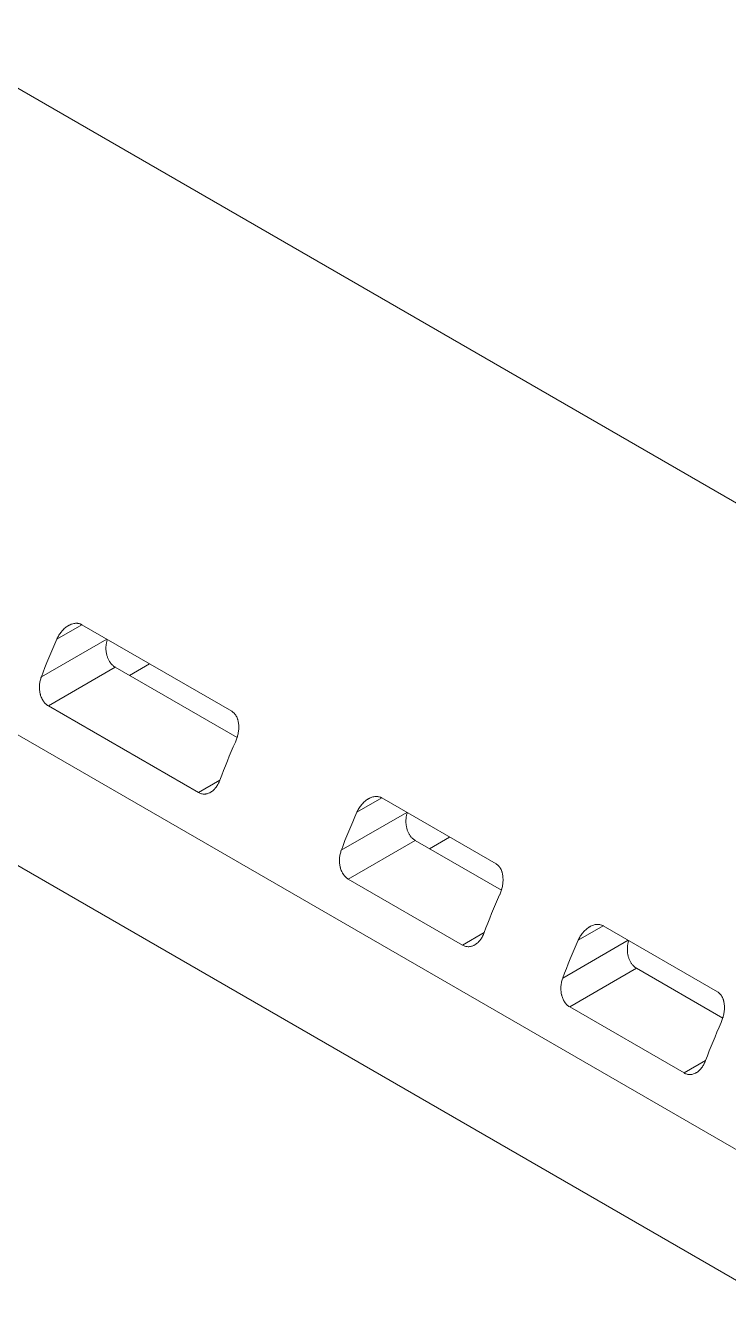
# Model space of a CAD drawing. Header units: millimetres. Extents: x -6 to 421, y -3 to 294.
# Drawn here: x 122.8 to 157.6, y 37.5 to 100.7 of the extents above; entities that cross this region are included whole.
import ezdxf

# ---------------------------------------------------------------- set-up
doc = ezdxf.new("R2010")
doc.units = ezdxf.units.MM

msp = doc.modelspace()

# ---------------------------------------------------------------- linework, layer by layer
at = {"color": 7, "linetype": 'Continuous', "lineweight": 15}
for p, q in [((180.66, 63.991), (117.02, 100.73)), ((158.16, 44.984), (94.52, 81.723)), ((96.209, 74.275), (159.849, 37.537)), ((132.992, 66.792), (125.567, 71.078)), ((123.912, 67.061), (127.224, 68.973)), ((127.224, 68.973), (133.256, 65.491)), ((127.932, 68.564), (128.927, 69.138)), ((123.912, 67.061), (131.337, 62.774)), ((146.073, 59.24), (140.416, 62.506)), ((138.761, 58.488), (142.074, 60.4)), ((142.074, 60.4), (146.338, 57.939)), ((142.781, 59.992), (143.776, 60.566)), ((138.761, 58.488), (144.418, 55.223)), ((157.033, 52.913), (151.377, 56.179)), ((149.722, 52.161), (153.034, 54.073)), ((153.034, 54.073), (157.298, 51.612)), ((149.722, 52.161), (155.378, 48.895))]:
    msp.add_line(p, q, dxfattribs=at)
at = {"color": 8, "linetype": 'Continuous', "lineweight": 15}
for p, q in [((124.333, 70.365), (125.567, 71.078)), ((123.566, 68.494), (126.805, 70.363)), ((131.337, 62.774), (132.405, 63.391)), ((139.182, 61.793), (140.417, 62.506)), ((138.415, 59.921), (141.654, 61.791)), ((144.418, 55.223), (145.486, 55.839)), ((150.142, 55.466), (151.377, 56.178)), ((149.376, 53.594), (152.614, 55.464)), ((155.378, 48.895), (156.447, 49.512))]:
    msp.add_line(p, q, dxfattribs=at)
at = {"color": 7, "linetype": 'Continuous', "lineweight": 15}
for centre, radius, start, end in [((153.15, 57.466), 31.573, 155.88585, 159.55692), ((162.033, 52.346), 31.62, 155.8886, 159.55418), ((168, 48.894), 31.573, 155.88585, 159.55692), ((175.114, 44.794), 31.62, 155.8886, 159.55418), ((178.96, 42.567), 31.573, 155.88585, 159.55692), ((186.075, 38.467), 31.62, 155.8886, 159.55418)]:
    msp.add_arc(centre, radius, start, end, dxfattribs=at)
for points, knots in [([(125.567, 71.078), (125.561, 71.082), (125.554, 71.085), (125.541, 71.092), (125.534, 71.096), (125.513, 71.105), (125.5, 71.111), (125.458, 71.126), (125.429, 71.134), (125.385, 71.142), (125.37, 71.144), (125.347, 71.147), (125.34, 71.147), (125.325, 71.148), (125.317, 71.148), (125.279, 71.149), (125.248, 71.148), (125.187, 71.14), (125.157, 71.134), (125.095, 71.118), (125.065, 71.108), (125.005, 71.085), (124.976, 71.072), (124.932, 71.049), (124.918, 71.041), (124.897, 71.029), (124.889, 71.025), (124.875, 71.016), (124.868, 71.011), (124.833, 70.989), (124.805, 70.969), (124.752, 70.928), (124.726, 70.906), (124.675, 70.86), (124.651, 70.836), (124.621, 70.804), (124.615, 70.797), (124.603, 70.784), (124.597, 70.778), (124.58, 70.758), (124.568, 70.745), (124.535, 70.704), (124.514, 70.676), (124.473, 70.618), (124.453, 70.588), (124.416, 70.527), (124.398, 70.496), (124.377, 70.456), (124.372, 70.448), (124.364, 70.431), (124.356, 70.415), (124.348, 70.399), (124.342, 70.386), (124.34, 70.38), (124.337, 70.374), (124.335, 70.369), (124.334, 70.367), (124.333, 70.365)], [0, 0, 0, 0, 0.015625, 0.015625, 0.03125, 0.03125, 0.0625, 0.0625, 0.125, 0.125, 0.15625, 0.15625, 0.171875, 0.171875, 0.1875, 0.1875, 0.25, 0.25, 0.3125, 0.3125, 0.375, 0.375, 0.4375, 0.4375, 0.46875, 0.46875, 0.484375, 0.484375, 0.5, 0.5, 0.5625, 0.5625, 0.625, 0.625, 0.6875, 0.6875, 0.703125, 0.703125, 0.71875, 0.71875, 0.75, 0.75, 0.8125, 0.8125, 0.875, 0.875, 0.9375, 0.9375, 0.953125, 0.953125, 0.96875, 0.984375, 0.984375, 0.992188, 0.996094, 0.996094, 1, 1, 1, 1]), ([(126.831, 70.348), (126.827, 70.336), (126.815, 70.298), (126.799, 70.234), (126.783, 70.156), (126.772, 70.076), (126.765, 69.996), (126.763, 69.915), (126.765, 69.833), (126.772, 69.752), (126.784, 69.672), (126.801, 69.595), (126.821, 69.522), (126.845, 69.453), (126.872, 69.386), (126.903, 69.321), (126.937, 69.262), (126.973, 69.208), (127.01, 69.158), (127.05, 69.112), (127.092, 69.07), (127.135, 69.033), (127.18, 69), (127.21, 68.982), (127.224, 68.973)], [0, 0, 0, 0, 0.0251097, 0.0753555, 0.1256494, 0.1758781, 0.2259411, 0.2761851, 0.326635, 0.3771398, 0.4275606, 0.47778, 0.5241161, 0.5706479, 0.6172348, 0.6637444, 0.7100618, 0.7520584, 0.7942193, 0.8364314, 0.8785834, 0.9205724, 0.9602863, 1, 1, 1, 1]), ([(123.566, 68.494), (123.554, 68.462), (123.543, 68.429), (123.524, 68.364), (123.516, 68.331), (123.501, 68.264), (123.494, 68.23), (123.484, 68.162), (123.48, 68.127), (123.476, 68.075), (123.475, 68.057), (123.473, 68.022), (123.473, 68.005), (123.473, 67.953), (123.474, 67.918), (123.478, 67.849), (123.482, 67.815), (123.491, 67.747), (123.497, 67.713), (123.507, 67.671), (123.509, 67.662), (123.513, 67.646), (123.515, 67.637), (123.521, 67.613), (123.526, 67.596), (123.541, 67.548), (123.552, 67.516), (123.577, 67.455), (123.591, 67.425), (123.614, 67.382), (123.621, 67.367), (123.634, 67.346), (123.638, 67.339), (123.646, 67.325), (123.651, 67.319), (123.673, 67.285), (123.691, 67.26), (123.73, 67.212), (123.751, 67.189), (123.794, 67.147), (123.816, 67.127), (123.863, 67.091), (123.887, 67.075), (123.912, 67.061)], [0, 0, 0, 0, 0.0625, 0.0625, 0.125, 0.125, 0.1875, 0.1875, 0.25, 0.25, 0.28125, 0.28125, 0.3125, 0.3125, 0.375, 0.375, 0.4375, 0.4375, 0.5, 0.5, 0.515625, 0.515625, 0.53125, 0.53125, 0.5625, 0.5625, 0.625, 0.625, 0.6875, 0.6875, 0.71875, 0.71875, 0.734375, 0.734375, 0.75, 0.75, 0.8125, 0.8125, 0.875, 0.875, 0.9375, 0.9375, 1, 1, 1, 1]), ([(133.172, 65.263), (133.187, 65.296), (133.2, 65.33), (133.226, 65.398), (133.239, 65.432), (133.255, 65.485), (133.261, 65.503), (133.268, 65.529), (133.271, 65.538), (133.276, 65.556), (133.278, 65.565), (133.289, 65.61), (133.298, 65.646), (133.312, 65.718), (133.318, 65.754), (133.327, 65.826), (133.331, 65.862), (133.336, 65.934), (133.338, 65.97), (133.338, 66.016), (133.338, 66.025), (133.338, 66.043), (133.338, 66.052), (133.337, 66.079), (133.336, 66.097), (133.332, 66.15), (133.329, 66.186), (133.319, 66.255), (133.312, 66.289), (133.3, 66.34), (133.296, 66.356), (133.288, 66.381), (133.286, 66.389), (133.281, 66.406), (133.278, 66.414), (133.264, 66.454), (133.252, 66.485), (133.223, 66.544), (133.207, 66.572), (133.185, 66.606), (133.181, 66.613), (133.174, 66.623), (133.172, 66.626), (133.167, 66.632), (133.165, 66.636), (133.153, 66.652), (133.143, 66.664), (133.112, 66.699), (133.09, 66.72), (133.043, 66.759), (133.018, 66.777), (132.992, 66.792)], [0, 0, 0, 0, 0.0625, 0.0625, 0.125, 0.125, 0.15625, 0.15625, 0.171875, 0.171875, 0.1875, 0.1875, 0.25, 0.25, 0.3125, 0.3125, 0.375, 0.375, 0.4375, 0.4375, 0.453125, 0.453125, 0.46875, 0.46875, 0.5, 0.5, 0.5625, 0.5625, 0.625, 0.625, 0.65625, 0.65625, 0.671875, 0.671875, 0.6875, 0.6875, 0.75, 0.75, 0.8125, 0.8125, 0.828125, 0.828125, 0.835938, 0.835938, 0.84375, 0.84375, 0.875, 0.875, 0.9375, 0.9375, 1, 1, 1, 1]), ([(131.337, 62.774), (131.361, 62.76), (131.386, 62.748), (131.438, 62.727), (131.464, 62.718), (131.517, 62.705), (131.544, 62.701), (131.597, 62.695), (131.624, 62.694), (131.664, 62.696), (131.677, 62.697), (131.697, 62.7), (131.704, 62.7), (131.717, 62.703), (131.724, 62.704), (131.757, 62.71), (131.784, 62.717), (131.836, 62.734), (131.861, 62.744), (131.899, 62.762), (131.911, 62.768), (131.93, 62.779), (131.936, 62.782), (131.948, 62.789), (131.955, 62.793), (131.985, 62.812), (132.009, 62.829), (132.055, 62.865), (132.077, 62.885), (132.12, 62.926), (132.141, 62.948), (132.167, 62.977), (132.172, 62.983), (132.182, 62.995), (132.187, 63.001), (132.202, 63.02), (132.211, 63.032), (132.239, 63.07), (132.257, 63.096), (132.291, 63.151), (132.308, 63.179), (132.331, 63.223), (132.338, 63.237), (132.349, 63.26), (132.353, 63.267), (132.36, 63.282), (132.363, 63.29), (132.38, 63.328), (132.393, 63.36), (132.405, 63.391)], [0, 0, 0, 0, 0.0625, 0.0625, 0.125, 0.125, 0.1875, 0.1875, 0.25, 0.25, 0.28125, 0.28125, 0.296875, 0.296875, 0.3125, 0.3125, 0.375, 0.375, 0.4375, 0.4375, 0.46875, 0.46875, 0.484375, 0.484375, 0.5, 0.5, 0.5625, 0.5625, 0.625, 0.625, 0.6875, 0.6875, 0.703125, 0.703125, 0.71875, 0.71875, 0.75, 0.75, 0.8125, 0.8125, 0.875, 0.875, 0.90625, 0.90625, 0.921875, 0.921875, 0.9375, 0.9375, 1, 1, 1, 1]), ([(140.416, 62.506), (140.41, 62.509), (140.403, 62.513), (140.39, 62.52), (140.383, 62.523), (140.363, 62.533), (140.349, 62.539), (140.307, 62.554), (140.278, 62.562), (140.234, 62.57), (140.219, 62.572), (140.197, 62.574), (140.189, 62.575), (140.174, 62.576), (140.166, 62.576), (140.128, 62.577), (140.098, 62.575), (140.037, 62.568), (140.006, 62.562), (139.945, 62.546), (139.914, 62.536), (139.855, 62.513), (139.825, 62.499), (139.782, 62.477), (139.767, 62.469), (139.746, 62.457), (139.739, 62.452), (139.724, 62.444), (139.717, 62.439), (139.682, 62.417), (139.655, 62.397), (139.601, 62.356), (139.575, 62.334), (139.525, 62.288), (139.5, 62.263), (139.47, 62.231), (139.464, 62.225), (139.452, 62.212), (139.446, 62.206), (139.429, 62.186), (139.418, 62.172), (139.384, 62.131), (139.363, 62.103), (139.322, 62.046), (139.302, 62.016), (139.265, 61.955), (139.247, 61.924), (139.226, 61.883), (139.222, 61.875), (139.213, 61.859), (139.205, 61.843), (139.197, 61.826), (139.192, 61.814), (139.189, 61.808), (139.186, 61.801), (139.184, 61.797), (139.183, 61.795), (139.182, 61.793)], [0, 0, 0, 0, 0.015625, 0.015625, 0.03125, 0.03125, 0.0625, 0.0625, 0.125, 0.125, 0.15625, 0.15625, 0.171875, 0.171875, 0.1875, 0.1875, 0.25, 0.25, 0.3125, 0.3125, 0.375, 0.375, 0.4375, 0.4375, 0.46875, 0.46875, 0.484375, 0.484375, 0.5, 0.5, 0.5625, 0.5625, 0.625, 0.625, 0.6875, 0.6875, 0.703125, 0.703125, 0.71875, 0.71875, 0.75, 0.75, 0.8125, 0.8125, 0.875, 0.875, 0.9375, 0.9375, 0.953125, 0.953125, 0.96875, 0.984375, 0.984375, 0.992188, 0.996094, 0.996094, 1, 1, 1, 1]), ([(141.681, 61.776), (141.676, 61.764), (141.664, 61.726), (141.648, 61.662), (141.632, 61.583), (141.621, 61.504), (141.614, 61.424), (141.612, 61.343), (141.614, 61.261), (141.622, 61.18), (141.634, 61.1), (141.65, 61.023), (141.67, 60.95), (141.694, 60.881), (141.721, 60.813), (141.753, 60.749), (141.786, 60.69), (141.822, 60.635), (141.86, 60.586), (141.899, 60.54), (141.941, 60.498), (141.985, 60.461), (142.029, 60.428), (142.059, 60.409), (142.074, 60.4)], [0, 0, 0, 0, 0.02511, 0.075355, 0.125649, 0.175878, 0.225941, 0.276185, 0.326635, 0.37714, 0.427561, 0.47778, 0.524116, 0.570648, 0.617235, 0.663744, 0.710062, 0.752058, 0.794219, 0.836431, 0.878583, 0.920572, 0.960286, 1, 1, 1, 1]), ([(138.415, 59.921), (138.403, 59.889), (138.393, 59.857), (138.373, 59.792), (138.365, 59.758), (138.35, 59.692), (138.344, 59.658), (138.333, 59.589), (138.329, 59.555), (138.325, 59.502), (138.324, 59.485), (138.323, 59.45), (138.322, 59.433), (138.322, 59.381), (138.323, 59.346), (138.327, 59.277), (138.331, 59.243), (138.34, 59.175), (138.347, 59.141), (138.356, 59.099), (138.358, 59.09), (138.362, 59.073), (138.364, 59.065), (138.371, 59.04), (138.375, 59.024), (138.39, 58.976), (138.402, 58.944), (138.427, 58.883), (138.44, 58.853), (138.463, 58.809), (138.471, 58.795), (138.483, 58.774), (138.487, 58.767), (138.496, 58.753), (138.5, 58.746), (138.522, 58.713), (138.54, 58.687), (138.579, 58.639), (138.6, 58.617), (138.643, 58.575), (138.665, 58.555), (138.712, 58.519), (138.737, 58.503), (138.761, 58.488)], [0, 0, 0, 0, 0.0625, 0.0625, 0.125, 0.125, 0.1875, 0.1875, 0.25, 0.25, 0.28125, 0.28125, 0.3125, 0.3125, 0.375, 0.375, 0.4375, 0.4375, 0.5, 0.5, 0.515625, 0.515625, 0.53125, 0.53125, 0.5625, 0.5625, 0.625, 0.625, 0.6875, 0.6875, 0.71875, 0.71875, 0.734375, 0.734375, 0.75, 0.75, 0.8125, 0.8125, 0.875, 0.875, 0.9375, 0.9375, 1, 1, 1, 1]), ([(146.253, 57.711), (146.268, 57.744), (146.282, 57.778), (146.308, 57.846), (146.32, 57.881), (146.337, 57.933), (146.342, 57.951), (146.35, 57.978), (146.352, 57.987), (146.357, 58.005), (146.359, 58.013), (146.371, 58.058), (146.379, 58.094), (146.393, 58.166), (146.399, 58.202), (146.409, 58.274), (146.413, 58.31), (146.418, 58.382), (146.419, 58.419), (146.42, 58.464), (146.42, 58.473), (146.419, 58.491), (146.419, 58.5), (146.418, 58.527), (146.417, 58.545), (146.414, 58.599), (146.41, 58.634), (146.4, 58.703), (146.394, 58.737), (146.382, 58.788), (146.377, 58.804), (146.37, 58.829), (146.367, 58.838), (146.362, 58.854), (146.36, 58.862), (146.346, 58.902), (146.333, 58.933), (146.305, 58.992), (146.289, 59.02), (146.267, 59.054), (146.262, 59.061), (146.255, 59.071), (146.253, 59.074), (146.248, 59.081), (146.246, 59.084), (146.234, 59.1), (146.224, 59.112), (146.193, 59.147), (146.171, 59.169), (146.124, 59.207), (146.1, 59.225), (146.073, 59.24)], [0, 0, 0, 0, 0.0625, 0.0625, 0.125, 0.125, 0.15625, 0.15625, 0.171875, 0.171875, 0.1875, 0.1875, 0.25, 0.25, 0.3125, 0.3125, 0.375, 0.375, 0.4375, 0.4375, 0.453125, 0.453125, 0.46875, 0.46875, 0.5, 0.5, 0.5625, 0.5625, 0.625, 0.625, 0.65625, 0.65625, 0.671875, 0.671875, 0.6875, 0.6875, 0.75, 0.75, 0.8125, 0.8125, 0.828125, 0.828125, 0.835937, 0.835937, 0.84375, 0.84375, 0.875, 0.875, 0.9375, 0.9375, 1, 1, 1, 1]), ([(151.377, 56.179), (151.37, 56.182), (151.363, 56.186), (151.35, 56.193), (151.343, 56.196), (151.323, 56.206), (151.309, 56.211), (151.267, 56.227), (151.238, 56.235), (151.194, 56.243), (151.179, 56.245), (151.157, 56.247), (151.149, 56.248), (151.134, 56.249), (151.126, 56.249), (151.088, 56.25), (151.058, 56.248), (150.997, 56.241), (150.966, 56.235), (150.905, 56.219), (150.875, 56.209), (150.815, 56.186), (150.785, 56.172), (150.742, 56.15), (150.727, 56.142), (150.706, 56.129), (150.699, 56.125), (150.685, 56.116), (150.677, 56.112), (150.642, 56.089), (150.615, 56.07), (150.561, 56.029), (150.535, 56.007), (150.485, 55.96), (150.46, 55.936), (150.43, 55.904), (150.424, 55.898), (150.412, 55.885), (150.406, 55.878), (150.389, 55.859), (150.378, 55.845), (150.344, 55.804), (150.323, 55.776), (150.282, 55.718), (150.263, 55.689), (150.225, 55.628), (150.207, 55.596), (150.186, 55.556), (150.182, 55.548), (150.174, 55.532), (150.165, 55.516), (150.158, 55.499), (150.152, 55.487), (150.149, 55.48), (150.146, 55.474), (150.144, 55.47), (150.143, 55.468), (150.142, 55.466)], [0, 0, 0, 0, 0.015625, 0.015625, 0.03125, 0.03125, 0.0625, 0.0625, 0.125, 0.125, 0.15625, 0.15625, 0.171875, 0.171875, 0.1875, 0.1875, 0.25, 0.25, 0.3125, 0.3125, 0.375, 0.375, 0.4375, 0.4375, 0.46875, 0.46875, 0.484375, 0.484375, 0.5, 0.5, 0.5625, 0.5625, 0.625, 0.625, 0.6875, 0.6875, 0.703125, 0.703125, 0.71875, 0.71875, 0.75, 0.75, 0.8125, 0.8125, 0.875, 0.875, 0.9375, 0.9375, 0.953125, 0.953125, 0.96875, 0.984375, 0.984375, 0.992188, 0.996094, 0.996094, 1, 1, 1, 1]), ([(144.418, 55.223), (144.443, 55.208), (144.468, 55.196), (144.519, 55.175), (144.545, 55.167), (144.598, 55.153), (144.625, 55.149), (144.678, 55.143), (144.705, 55.143), (144.745, 55.144), (144.759, 55.146), (144.779, 55.148), (144.785, 55.149), (144.799, 55.151), (144.805, 55.152), (144.839, 55.158), (144.865, 55.165), (144.917, 55.182), (144.943, 55.192), (144.98, 55.21), (144.993, 55.217), (145.011, 55.227), (145.018, 55.23), (145.03, 55.238), (145.036, 55.241), (145.067, 55.26), (145.09, 55.277), (145.136, 55.313), (145.159, 55.333), (145.202, 55.374), (145.223, 55.396), (145.248, 55.426), (145.253, 55.431), (145.263, 55.443), (145.268, 55.449), (145.283, 55.468), (145.293, 55.48), (145.321, 55.518), (145.339, 55.545), (145.373, 55.599), (145.389, 55.627), (145.412, 55.671), (145.42, 55.686), (145.431, 55.708), (145.434, 55.715), (145.441, 55.731), (145.445, 55.738), (145.462, 55.777), (145.475, 55.808), (145.486, 55.839)], [0, 0, 0, 0, 0.0625, 0.0625, 0.125, 0.125, 0.1875, 0.1875, 0.25, 0.25, 0.28125, 0.28125, 0.296875, 0.296875, 0.3125, 0.3125, 0.375, 0.375, 0.4375, 0.4375, 0.46875, 0.46875, 0.484375, 0.484375, 0.5, 0.5, 0.5625, 0.5625, 0.625, 0.625, 0.6875, 0.6875, 0.703125, 0.703125, 0.71875, 0.71875, 0.75, 0.75, 0.8125, 0.8125, 0.875, 0.875, 0.90625, 0.90625, 0.921875, 0.921875, 0.9375, 0.9375, 1, 1, 1, 1]), ([(152.641, 55.449), (152.637, 55.436), (152.624, 55.399), (152.608, 55.335), (152.592, 55.256), (152.581, 55.177), (152.574, 55.096), (152.572, 55.015), (152.575, 54.934), (152.582, 54.853), (152.594, 54.773), (152.61, 54.696), (152.63, 54.623), (152.654, 54.553), (152.682, 54.486), (152.713, 54.422), (152.747, 54.362), (152.782, 54.308), (152.82, 54.259), (152.86, 54.213), (152.902, 54.171), (152.945, 54.133), (152.989, 54.101), (153.019, 54.082), (153.034, 54.073)], [0, 0, 0, 0, 0.02511, 0.075355, 0.125649, 0.175878, 0.225941, 0.276185, 0.326635, 0.37714, 0.427561, 0.47778, 0.524116, 0.570648, 0.617235, 0.663744, 0.710062, 0.752058, 0.794219, 0.836431, 0.878583, 0.920572, 0.960286, 1, 1, 1, 1]), ([(149.376, 53.594), (149.364, 53.562), (149.353, 53.53), (149.334, 53.464), (149.325, 53.431), (149.31, 53.364), (149.304, 53.331), (149.294, 53.262), (149.29, 53.228), (149.285, 53.175), (149.284, 53.158), (149.283, 53.123), (149.282, 53.105), (149.282, 53.053), (149.283, 53.019), (149.288, 52.95), (149.291, 52.916), (149.301, 52.848), (149.307, 52.814), (149.316, 52.771), (149.318, 52.763), (149.322, 52.746), (149.324, 52.738), (149.331, 52.713), (149.336, 52.697), (149.351, 52.648), (149.362, 52.617), (149.387, 52.556), (149.401, 52.526), (149.423, 52.482), (149.431, 52.468), (149.443, 52.447), (149.447, 52.44), (149.456, 52.426), (149.46, 52.419), (149.482, 52.386), (149.501, 52.36), (149.54, 52.312), (149.56, 52.29), (149.603, 52.247), (149.625, 52.228), (149.672, 52.192), (149.697, 52.175), (149.722, 52.161)], [0, 0, 0, 0, 0.0625, 0.0625, 0.125, 0.125, 0.1875, 0.1875, 0.25, 0.25, 0.28125, 0.28125, 0.3125, 0.3125, 0.375, 0.375, 0.4375, 0.4375, 0.5, 0.5, 0.515625, 0.515625, 0.53125, 0.53125, 0.5625, 0.5625, 0.625, 0.625, 0.6875, 0.6875, 0.71875, 0.71875, 0.734375, 0.734375, 0.75, 0.75, 0.8125, 0.8125, 0.875, 0.875, 0.9375, 0.9375, 1, 1, 1, 1]), ([(157.213, 51.384), (157.228, 51.417), (157.242, 51.451), (157.268, 51.519), (157.28, 51.553), (157.297, 51.606), (157.302, 51.624), (157.31, 51.651), (157.312, 51.659), (157.317, 51.677), (157.32, 51.686), (157.331, 51.731), (157.339, 51.767), (157.353, 51.839), (157.359, 51.875), (157.369, 51.947), (157.373, 51.983), (157.378, 52.055), (157.379, 52.091), (157.38, 52.137), (157.38, 52.146), (157.379, 52.164), (157.379, 52.173), (157.378, 52.2), (157.378, 52.218), (157.374, 52.272), (157.37, 52.307), (157.36, 52.376), (157.354, 52.41), (157.342, 52.461), (157.337, 52.477), (157.33, 52.502), (157.328, 52.51), (157.322, 52.527), (157.32, 52.535), (157.306, 52.575), (157.293, 52.606), (157.265, 52.665), (157.249, 52.693), (157.227, 52.727), (157.223, 52.734), (157.216, 52.744), (157.213, 52.747), (157.209, 52.753), (157.206, 52.757), (157.194, 52.773), (157.184, 52.785), (157.153, 52.82), (157.131, 52.842), (157.085, 52.88), (157.06, 52.898), (157.033, 52.913)], [0, 0, 0, 0, 0.0625, 0.0625, 0.125, 0.125, 0.15625, 0.15625, 0.171875, 0.171875, 0.1875, 0.1875, 0.25, 0.25, 0.3125, 0.3125, 0.375, 0.375, 0.4375, 0.4375, 0.453125, 0.453125, 0.46875, 0.46875, 0.5, 0.5, 0.5625, 0.5625, 0.625, 0.625, 0.65625, 0.65625, 0.671875, 0.671875, 0.6875, 0.6875, 0.75, 0.75, 0.8125, 0.8125, 0.828125, 0.828125, 0.835937, 0.835937, 0.84375, 0.84375, 0.875, 0.875, 0.9375, 0.9375, 1, 1, 1, 1]), ([(155.378, 48.895), (155.403, 48.881), (155.428, 48.869), (155.479, 48.848), (155.505, 48.84), (155.559, 48.826), (155.585, 48.822), (155.639, 48.816), (155.665, 48.816), (155.705, 48.817), (155.719, 48.818), (155.739, 48.821), (155.745, 48.822), (155.759, 48.824), (155.766, 48.825), (155.799, 48.831), (155.825, 48.838), (155.877, 48.855), (155.903, 48.865), (155.94, 48.883), (155.953, 48.889), (155.972, 48.9), (155.978, 48.903), (155.99, 48.91), (155.996, 48.914), (156.027, 48.933), (156.05, 48.95), (156.096, 48.986), (156.119, 49.006), (156.162, 49.047), (156.183, 49.069), (156.209, 49.098), (156.214, 49.104), (156.224, 49.116), (156.229, 49.122), (156.243, 49.141), (156.253, 49.153), (156.281, 49.191), (156.299, 49.218), (156.333, 49.272), (156.349, 49.3), (156.372, 49.344), (156.38, 49.358), (156.391, 49.381), (156.394, 49.388), (156.401, 49.403), (156.405, 49.411), (156.422, 49.449), (156.435, 49.481), (156.447, 49.512)], [0, 0, 0, 0, 0.0625, 0.0625, 0.125, 0.125, 0.1875, 0.1875, 0.25, 0.25, 0.28125, 0.28125, 0.296875, 0.296875, 0.3125, 0.3125, 0.375, 0.375, 0.4375, 0.4375, 0.46875, 0.46875, 0.484375, 0.484375, 0.5, 0.5, 0.5625, 0.5625, 0.625, 0.625, 0.6875, 0.6875, 0.703125, 0.703125, 0.71875, 0.71875, 0.75, 0.75, 0.8125, 0.8125, 0.875, 0.875, 0.90625, 0.90625, 0.921875, 0.921875, 0.9375, 0.9375, 1, 1, 1, 1])]:
    msp.add_open_spline(points, degree=3, knots=knots, dxfattribs=at)

doc.saveas('drawing.dxf')
